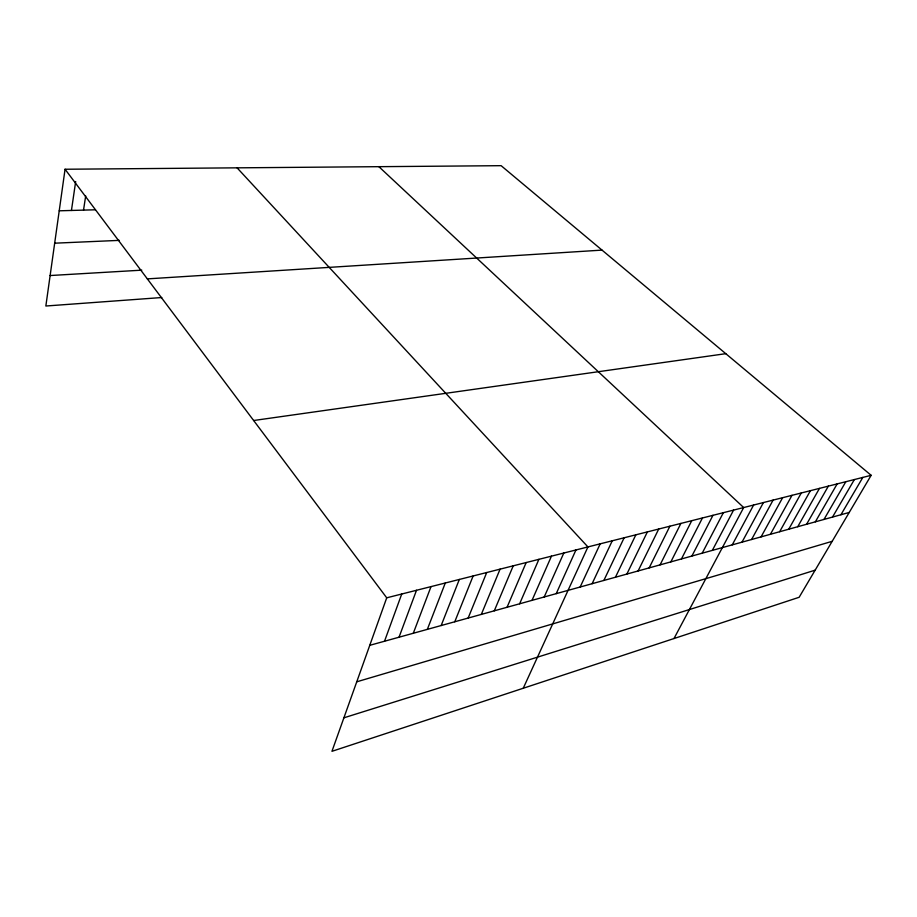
<?xml version="1.0" encoding="UTF-8"?>
<svg xmlns="http://www.w3.org/2000/svg" width="917" height="917" viewBox="0 0 917 917"><rect width="100%" height="100%" fill="white"/><g stroke="black" fill="none" stroke-linecap="round" stroke-linejoin="round"><path stroke-width="1.38" d="M871.15 475.315L386.722 597.815L331.943 751.321L799.143 597.276L871.15 475.315L501.118 165.679L65.061 169.244L45.85 306.014L161.782 297.532M71.446 210.463L75.675 181.543M83.527 210.119L85.682 195.951M384.521 641.235L401.738 594.01M399.033 637.212L416.501 590.284M413.303 633.257L431.013 586.616M427.345 629.36L445.284 583.006M441.169 625.532L459.325 579.452M454.763 621.772L473.126 575.968M468.151 618.058L486.709 572.529M481.322 614.401L500.074 569.148M494.286 610.814L513.233 565.823M507.055 607.272L526.175 562.545M519.63 603.787L538.909 559.324M532.009 600.36L551.461 556.16M544.205 596.978L563.806 553.031M556.218 593.654L575.956 549.959M523.252 688.243L587.935 546.933L237.079 167.834M580.174 587.006L600.199 543.827M592.107 583.705L612.258 540.778M603.867 580.438L624.145 537.775M615.445 577.229L635.848 534.817M626.85 574.076L647.368 531.906M638.094 570.959L658.715 529.04M649.167 567.887L669.891 526.209M660.08 564.861L680.907 523.424M670.843 561.88L691.75 520.684M681.434 558.946L702.433 517.979M691.888 556.046L712.967 515.32M702.193 553.192L723.353 512.695M712.349 550.372L733.589 510.104M673.984 638.541L743.676 507.548L378.881 166.676M732.247 544.858L753.614 505.038M741.991 542.165L763.414 502.562M751.596 539.494L773.088 500.12M761.076 536.869L782.614 497.702M770.418 534.279L792.013 495.329M779.645 531.722L801.286 492.979M788.746 529.201L810.433 490.675M797.733 526.713L819.466 488.394M806.593 524.26L828.36 486.136M815.351 521.83L837.152 483.912M823.982 519.435L845.818 481.723M832.51 517.073L854.369 479.557M840.923 514.746L862.817 477.425M343.898 717.816L815.156 570.156M356.747 681.812L832.178 541.317M369.769 645.327L849.234 512.443M253.654 420.513L725.783 353.675M147.35 278.883L602.022 250.112M50.126 275.536L141.78 270.16M54.676 243.188L119.359 240.369M59.227 210.807L95.471 209.787M65.061 169.244L386.722 597.815"/></g></svg>
